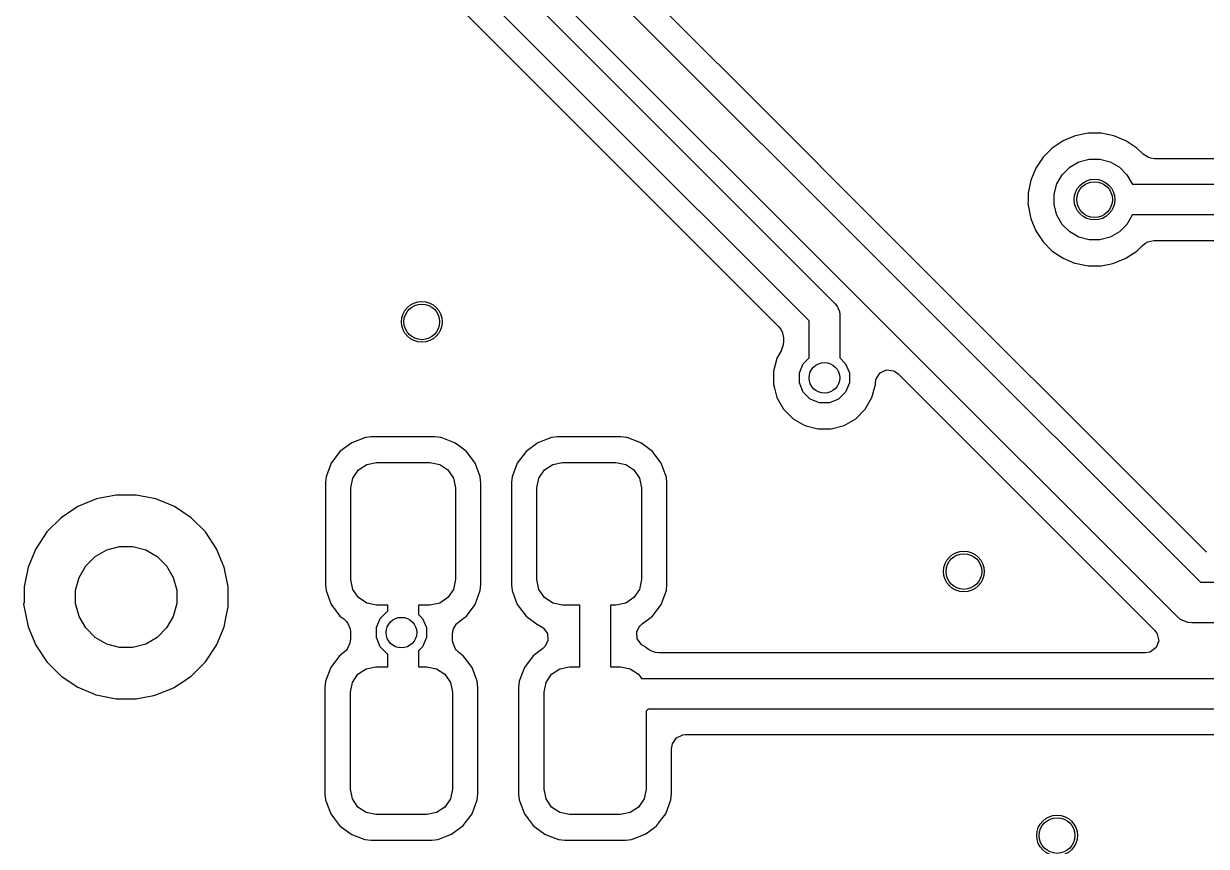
# Model space of a CAD drawing. Header units: inches. Extents: x 0.01 to 5.35, y 0.01 to 3.37.
# Drawn here: x 1.1134 to 1.5702, y 2.3417 to 2.6595 of the extents above; entities that cross this region are included whole.
import ezdxf

# ---------------------------------------------------------------- set-up
doc = ezdxf.new("R2010")
doc.units = ezdxf.units.IN
doc.header["$MEASUREMENT"] = 0
doc.layers.add('BLACK', color=250, linetype='CONTINUOUS')

msp = doc.modelspace()

# ---------------------------------------------------------------- linework, layer by layer
at = {"layer": 'BLACK', "linetype": 'CONTINUOUS'}
for p, q in [((1.20607, 2.77213), (1.33969, 2.63851)), ((1.33134, 2.63016), (1.2022, 2.75929)), ((1.4071, 2.61846), (1.27108, 2.75448)), ((1.25929, 2.75232), (1.56788, 2.44373)), ((1.55905, 2.43029), (1.24585, 2.74349)), ((1.2083, 2.73925), (1.40498, 2.54257)), ((1.33969, 2.63851), (1.42685, 2.55135)), ((1.41677, 2.54473), (1.33134, 2.63016)), ((1.43546, 2.59009), (1.4071, 2.61846)), ((1.51488, 2.61427), (1.51068, 2.61147)), ((1.51954, 2.6162), (1.51488, 2.61427)), ((1.51488, 2.61427), (1.51488, 2.61427)), ((1.52449, 2.61719), (1.51954, 2.6162)), ((1.51954, 2.6162), (1.51954, 2.6162)), ((1.51954, 2.6162), (1.51954, 2.6162)), ((1.52953, 2.61719), (1.52449, 2.61719)), ((1.52449, 2.61719), (1.52449, 2.61719)), ((1.52449, 2.61719), (1.52449, 2.61719)), ((1.53448, 2.6162), (1.52953, 2.61719)), ((1.52953, 2.61719), (1.52953, 2.61719)), ((1.52953, 2.61719), (1.52953, 2.61719)), ((1.53914, 2.61427), (1.53448, 2.6162)), ((1.53448, 2.6162), (1.53448, 2.6162)), ((1.53448, 2.6162), (1.53448, 2.6162)), ((1.54333, 2.61147), (1.53914, 2.61427)), ((1.53914, 2.61427), (1.53914, 2.61427)), ((1.53914, 2.61427), (1.53914, 2.61427)), ((1.51068, 2.61147), (1.50712, 2.6079)), ((1.51068, 2.61147), (1.51068, 2.61147)), ((1.51068, 2.61147), (1.51068, 2.61147)), ((1.54574, 2.60906), (1.54333, 2.61147)), ((1.54781, 2.60783), (1.54574, 2.60906)), ((1.50712, 2.6079), (1.50431, 2.60371)), ((1.50712, 2.6079), (1.50712, 2.6079)), ((1.51451, 2.60116), (1.51742, 2.60407)), ((1.51742, 2.60407), (1.52098, 2.60612)), ((1.52098, 2.60612), (1.52495, 2.60719)), ((1.52495, 2.60719), (1.52906, 2.60719)), ((1.52906, 2.60719), (1.53303, 2.60612)), ((1.53303, 2.60612), (1.53659, 2.60407)), ((1.53659, 2.60407), (1.5395, 2.60116)), ((1.54881, 2.60754), (1.54781, 2.60783)), ((1.55018, 2.60734), (1.54881, 2.60754)), ((1.59467, 2.60734), (1.55018, 2.60734)), ((1.50431, 2.60371), (1.50238, 2.59905)), ((1.50431, 2.60371), (1.50431, 2.60371)), ((1.51246, 2.5976), (1.51451, 2.60116)), ((1.5395, 2.60116), (1.54156, 2.5976)), ((1.50238, 2.59904), (1.5014, 2.5941)), ((1.50238, 2.59905), (1.50238, 2.59904)), ((1.50238, 2.59904), (1.50238, 2.59904)), ((1.51139, 2.59363), (1.51246, 2.5976)), ((1.54156, 2.5976), (1.54159, 2.59748)), ((1.54159, 2.59748), (1.60298, 2.59748)), ((1.57024, 2.45532), (1.43546, 2.59009)), ((1.5014, 2.5908), (1.50119, 2.59009)), ((1.50119, 2.59009), (1.50238, 2.58411)), ((1.5014, 2.5941), (1.5014, 2.5908)), ((1.51139, 2.58952), (1.51139, 2.59363)), ((1.51246, 2.58555), (1.51139, 2.58952)), ((1.51451, 2.58199), (1.51246, 2.58555)), ((1.54156, 2.58555), (1.5395, 2.58199)), ((1.54159, 2.58567), (1.54156, 2.58555)), ((1.60298, 2.58567), (1.54159, 2.58567)), ((1.50238, 2.58411), (1.50238, 2.58411)), ((1.50238, 2.58411), (1.50238, 2.5841)), ((1.50238, 2.5841), (1.50431, 2.57944)), ((1.51742, 2.57908), (1.51451, 2.58199)), ((1.5395, 2.58199), (1.53659, 2.57908)), ((1.50431, 2.57944), (1.50431, 2.57944)), ((1.50431, 2.57944), (1.50712, 2.57525)), ((1.52098, 2.57703), (1.51742, 2.57908)), ((1.52495, 2.57596), (1.52098, 2.57703)), ((1.53303, 2.57703), (1.52906, 2.57596)), ((1.53659, 2.57908), (1.53303, 2.57703)), ((1.50712, 2.57525), (1.50712, 2.57525)), ((1.50712, 2.57525), (1.50712, 2.57525)), ((1.50712, 2.57525), (1.51068, 2.57168)), ((1.52906, 2.57596), (1.52495, 2.57596)), ((1.54333, 2.57168), (1.54553, 2.57388)), ((1.54553, 2.57388), (1.54664, 2.57471)), ((1.54664, 2.57471), (1.54755, 2.57521)), ((1.54755, 2.57521), (1.54989, 2.57581)), ((1.54989, 2.57581), (1.59438, 2.57581)), ((1.51068, 2.57168), (1.51068, 2.57168)), ((1.51068, 2.57168), (1.51068, 2.57168)), ((1.51068, 2.57168), (1.51488, 2.56888)), ((1.51488, 2.56888), (1.51488, 2.56888)), ((1.51488, 2.56888), (1.51488, 2.56888)), ((1.51488, 2.56888), (1.51932, 2.56704)), ((1.53448, 2.56695), (1.53914, 2.56888)), ((1.53914, 2.56888), (1.54333, 2.57168)), ((1.51932, 2.56704), (1.51949, 2.56696)), ((1.51949, 2.56696), (1.51954, 2.56695)), ((1.51954, 2.56695), (1.51954, 2.56695)), ((1.51954, 2.56695), (1.51954, 2.56695)), ((1.51954, 2.56695), (1.51954, 2.56695)), ((1.51954, 2.56695), (1.51954, 2.56695)), ((1.51954, 2.56695), (1.52266, 2.56633)), ((1.52266, 2.56633), (1.52449, 2.56596)), ((1.52449, 2.56596), (1.52953, 2.56596)), ((1.52953, 2.56596), (1.53286, 2.56663)), ((1.52953, 2.56596), (1.52953, 2.56596)), ((1.53286, 2.56663), (1.53448, 2.56695)), ((1.42685, 2.55135), (1.42759, 2.55045)), ((1.42759, 2.55045), (1.428, 2.54945)), ((1.428, 2.54945), (1.42847, 2.54832)), ((1.41677, 2.53042), (1.41677, 2.54473)), ((1.42847, 2.54832), (1.42858, 2.54717)), ((1.42858, 2.54717), (1.42858, 2.53042)), ((1.40498, 2.54257), (1.40582, 2.54146)), ((1.40582, 2.54146), (1.40629, 2.54059)), ((1.40629, 2.54059), (1.40631, 2.54055)), ((1.40631, 2.54055), (1.40691, 2.53821)), ((1.40674, 2.53546), (1.40642, 2.53426)), ((1.40691, 2.53673), (1.40674, 2.53546)), ((1.40691, 2.53821), (1.40691, 2.53673)), ((1.40593, 2.53309), (1.40431, 2.53028)), ((1.40642, 2.53426), (1.40593, 2.53309)), ((1.4043, 2.53021), (1.40297, 2.52527)), ((1.40431, 2.53028), (1.4043, 2.53021)), ((1.41302, 2.5246), (1.41449, 2.52815)), ((1.41449, 2.52815), (1.41677, 2.53042)), ((1.42858, 2.53042), (1.43086, 2.52815)), ((1.43086, 2.52815), (1.43233, 2.5246)), ((1.40297, 2.52527), (1.40297, 2.52008)), ((1.41302, 2.52076), (1.41302, 2.5246)), ((1.43233, 2.5246), (1.43233, 2.52076)), ((1.44238, 2.52052), (1.44258, 2.52189)), ((1.44258, 2.52189), (1.4427, 2.52232)), ((1.4427, 2.52232), (1.44419, 2.52464)), ((1.44419, 2.52464), (1.44669, 2.52578)), ((1.44669, 2.52578), (1.44942, 2.52539)), ((1.44942, 2.52539), (1.44969, 2.52526)), ((1.44969, 2.52526), (1.45112, 2.52427)), ((1.45112, 2.52427), (1.55016, 2.42523)), ((1.40297, 2.52008), (1.40334, 2.51872)), ((1.40334, 2.51872), (1.40334, 2.51872)), ((1.40334, 2.51872), (1.40334, 2.51872)), ((1.40334, 2.51872), (1.40432, 2.51507)), ((1.41449, 2.51721), (1.41302, 2.52076)), ((1.41721, 2.51449), (1.41449, 2.51721)), ((1.43086, 2.51721), (1.42815, 2.51449)), ((1.43233, 2.52076), (1.43086, 2.51721)), ((1.44104, 2.51507), (1.44238, 2.52008)), ((1.44238, 2.52008), (1.44238, 2.52052)), ((1.40432, 2.51507), (1.40482, 2.51419)), ((1.40482, 2.51419), (1.40691, 2.51058)), ((1.42076, 2.51302), (1.41721, 2.51449)), ((1.4246, 2.51302), (1.42076, 2.51302)), ((1.42815, 2.51449), (1.4246, 2.51302)), ((1.43844, 2.51058), (1.44104, 2.51507)), ((1.40691, 2.51058), (1.41058, 2.50691)), ((1.43478, 2.50691), (1.43844, 2.51058)), ((1.41058, 2.50691), (1.41507, 2.50432)), ((1.41507, 2.50432), (1.42008, 2.50297)), ((1.42527, 2.50297), (1.43028, 2.50432)), ((1.43028, 2.50432), (1.43478, 2.50691)), ((1.24541, 2.49961), (1.24011, 2.49763)), ((1.24567, 2.49964), (1.24541, 2.49961)), ((1.24762, 2.49985), (1.24567, 2.49964)), ((1.24768, 2.49986), (1.24762, 2.49985)), ((1.24776, 2.49986), (1.24768, 2.49986)), ((1.2722, 2.49986), (1.24776, 2.49986)), ((1.27429, 2.49964), (1.2722, 2.49986)), ((1.2722, 2.49986), (1.2722, 2.49986)), ((1.2722, 2.49986), (1.2722, 2.49986)), ((1.2722, 2.49986), (1.2722, 2.49986)), ((1.27451, 2.49963), (1.27429, 2.49964)), ((1.27463, 2.49958), (1.27451, 2.49963)), ((1.27986, 2.49763), (1.27463, 2.49958)), ((1.31726, 2.49961), (1.31196, 2.49763)), ((1.31752, 2.49964), (1.31726, 2.49961)), ((1.31947, 2.49985), (1.31752, 2.49964)), ((1.31954, 2.49986), (1.31947, 2.49985)), ((1.31961, 2.49986), (1.31954, 2.49986)), ((1.34405, 2.49986), (1.31961, 2.49986)), ((1.34614, 2.49964), (1.34405, 2.49986)), ((1.34405, 2.49986), (1.34405, 2.49986)), ((1.34405, 2.49986), (1.34405, 2.49986)), ((1.34405, 2.49986), (1.34405, 2.49986)), ((1.34636, 2.49963), (1.34614, 2.49964)), ((1.34648, 2.49958), (1.34636, 2.49963)), ((1.35171, 2.49763), (1.34648, 2.49958)), ((1.42008, 2.50297), (1.42008, 2.50297)), ((1.42008, 2.50297), (1.42527, 2.50297)), ((1.42527, 2.50297), (1.42527, 2.50297)), ((1.23557, 2.49423), (1.23217, 2.4897)), ((1.2401, 2.49763), (1.23557, 2.49423)), ((1.23557, 2.49423), (1.23557, 2.49423)), ((1.24011, 2.49763), (1.2401, 2.49763)), ((1.2401, 2.49763), (1.2401, 2.49763)), ((1.28078, 2.49694), (1.27986, 2.49763)), ((1.27986, 2.49763), (1.27986, 2.49763)), ((1.27986, 2.49763), (1.27986, 2.49763)), ((1.27986, 2.49763), (1.27986, 2.49763)), ((1.28439, 2.49423), (1.28078, 2.49694)), ((1.28779, 2.4897), (1.28439, 2.49423)), ((1.28439, 2.49423), (1.28439, 2.49423)), ((1.28439, 2.49423), (1.28439, 2.49423)), ((1.30742, 2.49423), (1.30402, 2.4897)), ((1.31196, 2.49763), (1.30742, 2.49423)), ((1.30742, 2.49423), (1.30742, 2.49423)), ((1.31196, 2.49763), (1.31196, 2.49763)), ((1.31196, 2.49763), (1.31196, 2.49763)), ((1.35263, 2.49694), (1.35171, 2.49763)), ((1.35171, 2.49763), (1.35171, 2.49763)), ((1.35171, 2.49763), (1.35171, 2.49763)), ((1.35171, 2.49763), (1.35171, 2.49763)), ((1.35624, 2.49423), (1.35263, 2.49694)), ((1.35625, 2.49423), (1.35624, 2.49423)), ((1.35624, 2.49423), (1.35624, 2.49423)), ((1.35964, 2.4897), (1.35625, 2.49423)), ((1.23217, 2.4897), (1.23019, 2.48439)), ((1.23217, 2.4897), (1.23217, 2.4897)), ((1.24588, 2.48925), (1.24965, 2.49)), ((1.24965, 2.49), (1.27031, 2.49)), ((1.27031, 2.49), (1.27408, 2.48925)), ((1.2897, 2.48456), (1.28779, 2.4897)), ((1.28779, 2.4897), (1.28779, 2.4897)), ((1.30402, 2.4897), (1.30204, 2.48439)), ((1.30402, 2.4897), (1.30402, 2.4897)), ((1.31773, 2.48925), (1.3215, 2.49)), ((1.3215, 2.49), (1.34217, 2.49)), ((1.34217, 2.49), (1.34593, 2.48925)), ((1.36155, 2.48456), (1.35964, 2.4897)), ((1.35964, 2.4897), (1.35964, 2.4897)), ((1.24055, 2.48392), (1.24269, 2.48712)), ((1.24269, 2.48712), (1.24588, 2.48925)), ((1.27408, 2.48925), (1.27727, 2.48712)), ((1.27727, 2.48712), (1.27941, 2.48392)), ((1.3124, 2.48392), (1.31454, 2.48712)), ((1.31454, 2.48712), (1.31773, 2.48925)), ((1.34593, 2.48925), (1.34913, 2.48712)), ((1.34913, 2.48712), (1.35126, 2.48392)), ((1.22997, 2.48234), (1.22994, 2.48204)), ((1.22994, 2.48204), (1.22994, 2.44284)), ((1.23019, 2.48439), (1.22997, 2.48234)), ((1.2398, 2.48016), (1.24055, 2.48392)), ((1.27941, 2.48392), (1.28016, 2.48016)), ((1.28977, 2.48439), (1.2897, 2.48456)), ((1.29002, 2.48204), (1.28977, 2.48439)), ((1.29002, 2.44284), (1.29002, 2.48204)), ((1.30182, 2.48234), (1.30179, 2.48204)), ((1.30179, 2.48204), (1.30179, 2.44284)), ((1.30204, 2.48439), (1.30182, 2.48234)), ((1.31165, 2.48016), (1.3124, 2.48392)), ((1.35126, 2.48392), (1.35201, 2.48016)), ((1.36162, 2.48439), (1.36155, 2.48456)), ((1.36187, 2.48204), (1.36162, 2.48439)), ((1.36187, 2.44284), (1.36187, 2.48204)), ((1.1415, 2.47591), (1.13433, 2.47294)), ((1.14911, 2.47742), (1.1415, 2.47591)), ((1.1415, 2.47591), (1.1415, 2.47591)), ((1.1415, 2.47591), (1.1415, 2.47591)), ((1.1415, 2.47591), (1.1415, 2.47591)), ((1.1415, 2.47591), (1.1415, 2.47591)), ((1.15687, 2.47742), (1.14911, 2.47742)), ((1.14911, 2.47742), (1.14911, 2.47742)), ((1.14911, 2.47742), (1.14911, 2.47742)), ((1.16448, 2.47591), (1.15687, 2.47742)), ((1.15687, 2.47742), (1.15687, 2.47742)), ((1.15687, 2.47742), (1.15687, 2.47742)), ((1.17165, 2.47294), (1.16448, 2.47591)), ((1.16448, 2.47591), (1.16448, 2.47591)), ((1.16448, 2.47591), (1.16448, 2.47591)), ((1.16448, 2.47591), (1.16448, 2.47591)), ((1.16448, 2.47591), (1.16448, 2.47591)), ((1.16448, 2.47591), (1.16448, 2.47591)), ((1.2398, 2.44472), (1.2398, 2.48016)), ((1.28016, 2.48016), (1.28016, 2.44472)), ((1.31165, 2.44472), (1.31165, 2.48016)), ((1.35201, 2.48016), (1.35201, 2.44472)), ((1.13433, 2.47294), (1.12788, 2.46863)), ((1.13433, 2.47294), (1.13433, 2.47294)), ((1.13433, 2.47294), (1.13433, 2.47294)), ((1.1781, 2.46863), (1.17165, 2.47294)), ((1.17165, 2.47294), (1.17165, 2.47294)), ((1.17165, 2.47294), (1.17165, 2.47294)), ((1.17165, 2.47294), (1.17165, 2.47294)), ((1.17165, 2.47294), (1.17165, 2.47294)), ((1.12788, 2.46863), (1.1224, 2.46314)), ((1.12788, 2.46863), (1.12788, 2.46863)), ((1.12788, 2.46863), (1.12788, 2.46863)), ((1.18359, 2.46314), (1.1781, 2.46863)), ((1.1781, 2.46863), (1.1781, 2.46863)), ((1.1781, 2.46863), (1.1781, 2.46863)), ((1.1224, 2.46314), (1.11809, 2.45669)), ((1.1224, 2.46314), (1.1224, 2.46314)), ((1.1224, 2.46314), (1.1224, 2.46314)), ((1.1879, 2.45669), (1.18359, 2.46314)), ((1.18359, 2.46314), (1.18359, 2.46314)), ((1.18359, 2.46314), (1.18359, 2.46314)), ((1.11809, 2.45669), (1.11512, 2.44952)), ((1.11809, 2.45669), (1.11809, 2.45669)), ((1.11809, 2.45669), (1.11809, 2.45669)), ((1.13737, 2.45002), (1.14101, 2.45365)), ((1.14101, 2.45365), (1.14546, 2.45622)), ((1.14546, 2.45622), (1.15042, 2.45755)), ((1.15042, 2.45755), (1.15556, 2.45755)), ((1.15556, 2.45755), (1.16053, 2.45622)), ((1.16053, 2.45622), (1.16498, 2.45365)), ((1.16498, 2.45365), (1.16861, 2.45002)), ((1.18829, 2.45574), (1.1879, 2.45669)), ((1.1879, 2.45669), (1.1879, 2.45669)), ((1.19038, 2.4507), (1.18829, 2.45574)), ((1.11512, 2.44952), (1.1136, 2.44191)), ((1.11512, 2.44952), (1.11512, 2.44952)), ((1.13481, 2.44556), (1.13737, 2.45002)), ((1.16861, 2.45002), (1.17118, 2.44556)), ((1.19051, 2.45038), (1.19038, 2.4507)), ((1.19038, 2.4507), (1.19038, 2.4507)), ((1.19073, 2.44985), (1.19051, 2.45038)), ((1.19078, 2.44974), (1.19073, 2.44985)), ((1.19086, 2.44957), (1.19078, 2.44974)), ((1.19238, 2.44191), (1.19086, 2.44957)), ((1.13348, 2.4406), (1.13481, 2.44556)), ((1.17118, 2.44556), (1.17251, 2.4406)), ((1.24055, 2.44096), (1.2398, 2.44472)), ((1.28016, 2.44472), (1.27941, 2.44096)), ((1.3124, 2.44096), (1.31165, 2.44472)), ((1.35201, 2.44472), (1.35126, 2.44096)), ((1.1136, 2.44191), (1.1136, 2.4359)), ((1.13348, 2.43546), (1.13348, 2.4406)), ((1.17251, 2.4406), (1.17251, 2.43546)), ((1.19238, 2.43415), (1.19238, 2.44191)), ((1.22994, 2.44284), (1.22995, 2.44276)), ((1.22995, 2.44276), (1.22996, 2.4427)), ((1.22996, 2.4427), (1.23019, 2.44049)), ((1.23019, 2.44049), (1.23112, 2.438)), ((1.24269, 2.43776), (1.24055, 2.44096)), ((1.27941, 2.44096), (1.27727, 2.43776)), ((1.28779, 2.43518), (1.28977, 2.44049)), ((1.28977, 2.44049), (1.29002, 2.44284)), ((1.30179, 2.44284), (1.3018, 2.44276)), ((1.3018, 2.44276), (1.30181, 2.4427)), ((1.30181, 2.4427), (1.30204, 2.44049)), ((1.30204, 2.44049), (1.30297, 2.438)), ((1.31454, 2.43776), (1.3124, 2.44096)), ((1.35126, 2.44096), (1.34913, 2.43776)), ((1.35964, 2.43518), (1.36162, 2.44049)), ((1.36162, 2.44049), (1.36187, 2.44284)), ((1.56788, 2.44373), (1.83469, 2.44373)), ((1.1136, 2.4359), (1.1134, 2.43519)), ((1.1134, 2.43519), (1.11512, 2.42654)), ((1.13481, 2.4305), (1.13348, 2.43546)), ((1.17251, 2.43546), (1.17118, 2.4305)), ((1.23112, 2.438), (1.23217, 2.43518)), ((1.23217, 2.43518), (1.23217, 2.43518)), ((1.23217, 2.43518), (1.23311, 2.43394)), ((1.24588, 2.43563), (1.24269, 2.43776)), ((1.24965, 2.43488), (1.24588, 2.43563)), ((1.25407, 2.43488), (1.24965, 2.43488)), ((1.25407, 2.43254), (1.25407, 2.43488)), ((1.27031, 2.43488), (1.26589, 2.43488)), ((1.26589, 2.43488), (1.26589, 2.43131)), ((1.27408, 2.43563), (1.27031, 2.43488)), ((1.27727, 2.43776), (1.27408, 2.43563)), ((1.28439, 2.43065), (1.28779, 2.43518)), ((1.30297, 2.438), (1.30402, 2.43518)), ((1.30402, 2.43518), (1.30402, 2.43518)), ((1.30402, 2.43518), (1.30496, 2.43394)), ((1.31773, 2.43563), (1.31454, 2.43776)), ((1.3215, 2.43488), (1.31773, 2.43563)), ((1.32819, 2.43488), (1.3215, 2.43488)), ((1.32819, 2.41106), (1.32819, 2.43488)), ((1.34217, 2.43488), (1.34, 2.43488)), ((1.34, 2.43488), (1.34, 2.41106)), ((1.34593, 2.43563), (1.34217, 2.43488)), ((1.34913, 2.43776), (1.34593, 2.43563)), ((1.35624, 2.43065), (1.35964, 2.43518)), ((1.13737, 2.42605), (1.13481, 2.4305)), ((1.17118, 2.4305), (1.16861, 2.42605)), ((1.19153, 2.42986), (1.19202, 2.43236)), ((1.19202, 2.43236), (1.19238, 2.43415)), ((1.23311, 2.43394), (1.23557, 2.43065)), ((1.23557, 2.43065), (1.23557, 2.43065)), ((1.23557, 2.43065), (1.23557, 2.43065)), ((1.23557, 2.43065), (1.23557, 2.43065)), ((1.23557, 2.43065), (1.23707, 2.42953)), ((1.25111, 2.42972), (1.25382, 2.43244)), ((1.25382, 2.43244), (1.25407, 2.43254)), ((1.26589, 2.43131), (1.26748, 2.42972)), ((1.28366, 2.4301), (1.28439, 2.43065)), ((1.28439, 2.43065), (1.28439, 2.43065)), ((1.30496, 2.43394), (1.30742, 2.43065)), ((1.30742, 2.43065), (1.30742, 2.43065)), ((1.30742, 2.43065), (1.30742, 2.43065)), ((1.30742, 2.43065), (1.30742, 2.43065)), ((1.30742, 2.43065), (1.31196, 2.42725)), ((1.35224, 2.42765), (1.35624, 2.43065)), ((1.56024, 2.42931), (1.55905, 2.43029)), ((1.11512, 2.42654), (1.11512, 2.42654)), ((1.11512, 2.42654), (1.11512, 2.42654)), ((1.11512, 2.42654), (1.11512, 2.42654)), ((1.11512, 2.42654), (1.11512, 2.42654)), ((1.11512, 2.42654), (1.11809, 2.41937)), ((1.14101, 2.42241), (1.13737, 2.42605)), ((1.16861, 2.42605), (1.16498, 2.42241)), ((1.18902, 2.42209), (1.19087, 2.42654)), ((1.19087, 2.42654), (1.19153, 2.42986)), ((1.23707, 2.42953), (1.23805, 2.42854)), ((1.23805, 2.42854), (1.23859, 2.42783)), ((1.23859, 2.42783), (1.23948, 2.42577)), ((1.23948, 2.42577), (1.23951, 2.42563)), ((1.23951, 2.42563), (1.23959, 2.42476)), ((1.24964, 2.42617), (1.25111, 2.42972)), ((1.24964, 2.42233), (1.24964, 2.42617)), ((1.26748, 2.42972), (1.26894, 2.42617)), ((1.26894, 2.42617), (1.26894, 2.42233)), ((1.27919, 2.42484), (1.27945, 2.4257)), ((1.27945, 2.4257), (1.28056, 2.42765)), ((1.28056, 2.42765), (1.28063, 2.42773)), ((1.28063, 2.42773), (1.28065, 2.42775)), ((1.28065, 2.42775), (1.2813, 2.42833)), ((1.2813, 2.42833), (1.28366, 2.4301)), ((1.31196, 2.42725), (1.31196, 2.42725)), ((1.31196, 2.42725), (1.31226, 2.42714)), ((1.31226, 2.42714), (1.31239, 2.42709)), ((1.31239, 2.42709), (1.31361, 2.42642)), ((1.31361, 2.42642), (1.31405, 2.4261)), ((1.31405, 2.4261), (1.3157, 2.42389)), ((1.3502, 2.42456), (1.35128, 2.42671)), ((1.35128, 2.42671), (1.35148, 2.42694)), ((1.35148, 2.42694), (1.35224, 2.42765)), ((1.56308, 2.42814), (1.56024, 2.42931)), ((1.56461, 2.42798), (1.56308, 2.42814)), ((1.83469, 2.42798), (1.56461, 2.42798)), ((1.14546, 2.41984), (1.14101, 2.42241)), ((1.16498, 2.42241), (1.16053, 2.41984)), ((1.18804, 2.4197), (1.18902, 2.42209)), ((1.23953, 2.42113), (1.23938, 2.42016)), ((1.23959, 2.42188), (1.23953, 2.42113)), ((1.23959, 2.42476), (1.23959, 2.42188)), ((1.25111, 2.41878), (1.24964, 2.42233)), ((1.26894, 2.42233), (1.26748, 2.41878)), ((1.279, 2.42346), (1.27919, 2.42484)), ((1.279, 2.42175), (1.279, 2.42346)), ((1.27903, 2.4212), (1.279, 2.42175)), ((1.2791, 2.42054), (1.27903, 2.4212)), ((1.3159, 2.42116), (1.31481, 2.41899)), ((1.3157, 2.42389), (1.3159, 2.42116)), ((1.3159, 2.42116), (1.3159, 2.42116)), ((1.3502, 2.42455), (1.3502, 2.42456)), ((1.3502, 2.42456), (1.3502, 2.42456)), ((1.3502, 2.42456), (1.3502, 2.42456)), ((1.35039, 2.42181), (1.3502, 2.42455)), ((1.35204, 2.4196), (1.35039, 2.42181)), ((1.55016, 2.42523), (1.55099, 2.42412)), ((1.55179, 2.42104), (1.55083, 2.41846)), ((1.55099, 2.42412), (1.55121, 2.42373)), ((1.55121, 2.42373), (1.55121, 2.42372)), ((1.55121, 2.42372), (1.55179, 2.42104)), ((1.11809, 2.41937), (1.11809, 2.41937)), ((1.11809, 2.41937), (1.11809, 2.41937)), ((1.11809, 2.41937), (1.1224, 2.41292)), ((1.15042, 2.41851), (1.14546, 2.41984)), ((1.15556, 2.41851), (1.15042, 2.41851)), ((1.16053, 2.41984), (1.15556, 2.41851)), ((1.18359, 2.41292), (1.1879, 2.41937)), ((1.1879, 2.41937), (1.18804, 2.4197)), ((1.2372, 2.41667), (1.23537, 2.4153)), ((1.23806, 2.41749), (1.2372, 2.41667)), ((1.23834, 2.41783), (1.23806, 2.41749)), ((1.23938, 2.42016), (1.23834, 2.41783)), ((1.25382, 2.41607), (1.25111, 2.41878)), ((1.26748, 2.41878), (1.26589, 2.41719)), ((1.26589, 2.41719), (1.26589, 2.41106)), ((1.28004, 2.41817), (1.2791, 2.42054)), ((1.28048, 2.41759), (1.28004, 2.41817)), ((1.28146, 2.41661), (1.28048, 2.41759)), ((1.2828, 2.4156), (1.28146, 2.41661)), ((1.31385, 2.41805), (1.31018, 2.4153)), ((1.31461, 2.41876), (1.31385, 2.41805)), ((1.31481, 2.41899), (1.31461, 2.41876)), ((1.35219, 2.41949), (1.35204, 2.4196)), ((1.35241, 2.41933), (1.35219, 2.41949)), ((1.35245, 2.4193), (1.35241, 2.41933)), ((1.35304, 2.41899), (1.35245, 2.4193)), ((1.35304, 2.41898), (1.35304, 2.41899)), ((1.35315, 2.41891), (1.35304, 2.41898)), ((1.35313, 2.41887), (1.35315, 2.41891)), ((1.35321, 2.41883), (1.35313, 2.41887)), ((1.35341, 2.41875), (1.35321, 2.41883)), ((1.35345, 2.41872), (1.35341, 2.41875)), ((1.35362, 2.4186), (1.35345, 2.41872)), ((1.35363, 2.4186), (1.35362, 2.4186)), ((1.35376, 2.41848), (1.35363, 2.4186)), ((1.35479, 2.41771), (1.35376, 2.41848)), ((1.35634, 2.41693), (1.35479, 2.41771)), ((1.35749, 2.4166), (1.35634, 2.41693)), ((1.35887, 2.4164), (1.35749, 2.4166)), ((1.54835, 2.41671), (1.54664, 2.4164)), ((1.54863, 2.41681), (1.54835, 2.41671)), ((1.55083, 2.41846), (1.54863, 2.41681)), ((1.54863, 2.41681), (1.54863, 2.41681)), ((1.1224, 2.41292), (1.1224, 2.41292)), ((1.1224, 2.41292), (1.1224, 2.41292)), ((1.1224, 2.41292), (1.12788, 2.40744)), ((1.1781, 2.40744), (1.18359, 2.41292)), ((1.23537, 2.4153), (1.23198, 2.41076)), ((1.23537, 2.4153), (1.23537, 2.4153)), ((1.25407, 2.41596), (1.25382, 2.41607)), ((1.25407, 2.41106), (1.25407, 2.41596)), ((1.28321, 2.4153), (1.2828, 2.4156)), ((1.2828, 2.4156), (1.2828, 2.4156)), ((1.2828, 2.4156), (1.2828, 2.4156)), ((1.28367, 2.41468), (1.28321, 2.4153)), ((1.28321, 2.4153), (1.28321, 2.4153)), ((1.28661, 2.41076), (1.28367, 2.41468)), ((1.31018, 2.4153), (1.30678, 2.41076)), ((1.31018, 2.4153), (1.31018, 2.4153)), ((1.54664, 2.4164), (1.35887, 2.4164)), ((1.12788, 2.40744), (1.12788, 2.40744)), ((1.12788, 2.40744), (1.12788, 2.40744)), ((1.12788, 2.40744), (1.12788, 2.40744)), ((1.12788, 2.40744), (1.13433, 2.40312)), ((1.17789, 2.4073), (1.1781, 2.40744)), ((1.23198, 2.41076), (1.23, 2.40545)), ((1.23198, 2.41076), (1.23198, 2.41076)), ((1.24036, 2.40499), (1.24249, 2.40818)), ((1.24249, 2.40818), (1.24568, 2.41031)), ((1.24568, 2.41031), (1.24945, 2.41106)), ((1.24945, 2.41106), (1.25407, 2.41106)), ((1.26589, 2.41106), (1.26913, 2.41106)), ((1.26913, 2.41106), (1.2729, 2.41031)), ((1.2729, 2.41031), (1.27609, 2.40818)), ((1.27609, 2.40818), (1.27823, 2.40499)), ((1.28842, 2.40589), (1.28661, 2.41076)), ((1.28661, 2.41076), (1.28661, 2.41076)), ((1.28661, 2.41076), (1.28661, 2.41076)), ((1.28661, 2.41076), (1.28661, 2.41076)), ((1.30678, 2.41076), (1.3048, 2.40545)), ((1.30678, 2.41076), (1.30678, 2.41076)), ((1.31516, 2.40499), (1.31729, 2.40818)), ((1.31729, 2.40818), (1.32049, 2.41031)), ((1.32049, 2.41031), (1.32425, 2.41106)), ((1.32425, 2.41106), (1.32819, 2.41106)), ((1.34, 2.41106), (1.34394, 2.41106)), ((1.34394, 2.41106), (1.3477, 2.41031)), ((1.3477, 2.41031), (1.3509, 2.40818)), ((1.3509, 2.40818), (1.35201, 2.40652)), ((1.13433, 2.40312), (1.13433, 2.40312)), ((1.13433, 2.40312), (1.13433, 2.40312)), ((1.13433, 2.40312), (1.13433, 2.40312)), ((1.13433, 2.40312), (1.1399, 2.40082)), ((1.16448, 2.40016), (1.1716, 2.4031)), ((1.1716, 2.4031), (1.17165, 2.40312)), ((1.17165, 2.40312), (1.1749, 2.40529)), ((1.1749, 2.40529), (1.17789, 2.4073)), ((1.17789, 2.4073), (1.17789, 2.4073)), ((1.22975, 2.40312), (1.22974, 2.40311)), ((1.22974, 2.40311), (1.22974, 2.40311)), ((1.22974, 2.40311), (1.22974, 2.4031)), ((1.22974, 2.4031), (1.22974, 2.36193)), ((1.22986, 2.40414), (1.22975, 2.40312)), ((1.23, 2.40545), (1.22986, 2.40414)), ((1.23961, 2.40122), (1.24036, 2.40499)), ((1.27823, 2.40499), (1.27898, 2.40122)), ((1.28859, 2.40545), (1.28842, 2.40589)), ((1.28842, 2.40589), (1.28842, 2.40589)), ((1.28884, 2.40311), (1.28859, 2.40545)), ((1.28884, 2.36193), (1.28884, 2.40311)), ((1.30466, 2.40414), (1.30455, 2.40312)), ((1.30455, 2.40312), (1.30455, 2.40311)), ((1.30455, 2.40311), (1.30455, 2.40311)), ((1.30455, 2.40311), (1.30455, 2.4031)), ((1.30455, 2.4031), (1.30455, 2.36193)), ((1.3048, 2.40545), (1.30466, 2.40414)), ((1.31441, 2.40122), (1.31516, 2.40499)), ((1.35201, 2.40652), (1.3522, 2.40654)), ((1.3522, 2.40654), (2.47732, 2.40654)), ((1.1399, 2.40082), (1.14128, 2.40025)), ((1.14128, 2.40025), (1.14146, 2.40016)), ((1.14146, 2.40016), (1.14911, 2.39864)), ((1.14911, 2.39864), (1.15687, 2.39864)), ((1.15687, 2.39864), (1.16025, 2.39931)), ((1.15687, 2.39864), (1.15687, 2.39864)), ((1.16025, 2.39931), (1.16362, 2.39998)), ((1.16362, 2.39998), (1.16448, 2.40016)), ((1.23961, 2.36382), (1.23961, 2.40122)), ((1.27898, 2.40122), (1.27898, 2.36382)), ((1.31441, 2.36382), (1.31441, 2.40122)), ((1.35465, 2.39472), (1.35378, 2.39385)), ((1.35378, 2.39385), (1.35378, 2.36382)), ((2.47976, 2.39472), (1.35465, 2.39472)), ((1.36555, 2.3836), (1.36771, 2.38469)), ((1.36771, 2.38469), (1.36788, 2.38472)), ((1.36788, 2.38472), (1.36801, 2.38475)), ((1.36801, 2.38475), (1.36905, 2.38486)), ((1.36905, 2.38486), (1.82165, 2.38486)), ((1.36364, 2.37928), (1.36384, 2.38065)), ((1.36384, 2.38065), (1.36385, 2.38069)), ((1.36385, 2.38069), (1.36401, 2.38124)), ((1.36401, 2.38124), (1.3655, 2.38356)), ((1.3655, 2.38356), (1.36555, 2.3836)), ((1.36364, 2.36193), (1.36364, 2.37928)), ((1.22974, 2.36193), (1.22975, 2.36186)), ((1.22975, 2.36186), (1.22976, 2.36179)), ((1.22976, 2.36179), (1.23, 2.35959)), ((1.24036, 2.36005), (1.23961, 2.36382)), ((1.27898, 2.36382), (1.27823, 2.36005)), ((1.28859, 2.35959), (1.28884, 2.36193)), ((1.30455, 2.36193), (1.30455, 2.36186)), ((1.30455, 2.36186), (1.30456, 2.36179)), ((1.30456, 2.36179), (1.3048, 2.35959)), ((1.31516, 2.36005), (1.31441, 2.36382)), ((1.35378, 2.36382), (1.35303, 2.36005)), ((1.36339, 2.35959), (1.36364, 2.36193)), ((1.23, 2.35959), (1.23036, 2.3586)), ((1.23036, 2.3586), (1.23198, 2.35428)), ((1.24249, 2.35686), (1.24036, 2.36005)), ((1.27823, 2.36005), (1.27609, 2.35686)), ((1.28661, 2.35428), (1.28859, 2.35959)), ((1.3048, 2.35959), (1.30517, 2.3586)), ((1.30517, 2.3586), (1.30678, 2.35428)), ((1.31729, 2.35686), (1.31516, 2.36005)), ((1.35303, 2.36005), (1.3509, 2.35686)), ((1.36141, 2.35428), (1.36339, 2.35959)), ((1.23198, 2.35428), (1.23198, 2.35428)), ((1.23198, 2.35428), (1.23345, 2.35232)), ((1.24568, 2.35473), (1.24249, 2.35686)), ((1.24945, 2.35398), (1.24568, 2.35473)), ((1.26913, 2.35398), (1.24945, 2.35398)), ((1.2729, 2.35473), (1.26913, 2.35398)), ((1.27609, 2.35686), (1.2729, 2.35473)), ((1.28321, 2.34974), (1.28661, 2.35428)), ((1.30678, 2.35428), (1.30678, 2.35428)), ((1.30678, 2.35428), (1.30825, 2.35232)), ((1.32049, 2.35473), (1.31729, 2.35686)), ((1.32425, 2.35398), (1.32049, 2.35473)), ((1.34394, 2.35398), (1.32425, 2.35398)), ((1.3477, 2.35473), (1.34394, 2.35398)), ((1.3509, 2.35686), (1.3477, 2.35473)), ((1.35994, 2.35232), (1.36141, 2.35428)), ((1.23345, 2.35232), (1.23537, 2.34974)), ((1.23537, 2.34974), (1.23537, 2.34974)), ((1.23537, 2.34974), (1.23651, 2.34889)), ((1.23651, 2.34889), (1.23991, 2.34635)), ((1.27867, 2.34635), (1.28321, 2.34974)), ((1.30825, 2.35232), (1.31018, 2.34974)), ((1.31018, 2.34974), (1.31018, 2.34974)), ((1.31018, 2.34974), (1.31132, 2.34889)), ((1.31132, 2.34889), (1.31471, 2.34635)), ((1.35511, 2.34756), (1.35773, 2.34953)), ((1.35773, 2.34953), (1.35801, 2.34974)), ((1.35801, 2.34974), (1.35994, 2.35232)), ((1.23991, 2.34635), (1.23991, 2.34635)), ((1.23991, 2.34635), (1.24139, 2.34579)), ((1.24139, 2.34579), (1.24522, 2.34437)), ((1.24522, 2.34437), (1.24756, 2.34411)), ((1.24756, 2.34411), (1.27102, 2.34411)), ((1.27102, 2.34411), (1.27337, 2.34437)), ((1.27337, 2.34437), (1.27867, 2.34635)), ((1.31471, 2.34635), (1.31471, 2.34635)), ((1.31471, 2.34635), (1.3162, 2.34579)), ((1.3162, 2.34579), (1.32002, 2.34437)), ((1.32002, 2.34437), (1.32237, 2.34411)), ((1.32237, 2.34411), (1.34582, 2.34411)), ((1.34582, 2.34411), (1.34817, 2.34437)), ((1.34817, 2.34437), (1.35348, 2.34635)), ((1.35348, 2.34635), (1.35511, 2.34756))]:
    msp.add_line(p, q, dxfattribs=at)
at = {"layer": 'BLACK'}
for centre, radius in [((1.52701, 2.59157), 0.00787), ((1.26717, 2.54433), 0.00787), ((1.42268, 2.52268), 0.00591), ((1.47654, 2.44786), 0.00787), ((1.25929, 2.42425), 0.00591), ((1.51254, 2.34586), 0.00787)]:
    msp.add_circle(centre, radius, dxfattribs=at)
at = {"layer": 'WHITE'}
for centre, radius in [((1.52701, 2.59157), 0.00689), ((1.26717, 2.54433), 0.00689), ((1.42268, 2.52268), 0.00591), ((1.47654, 2.44786), 0.00689), ((1.25929, 2.42425), 0.00591), ((1.51254, 2.34586), 0.00689)]:
    msp.add_circle(centre, radius, dxfattribs=at)

doc.saveas('drawing.dxf')
